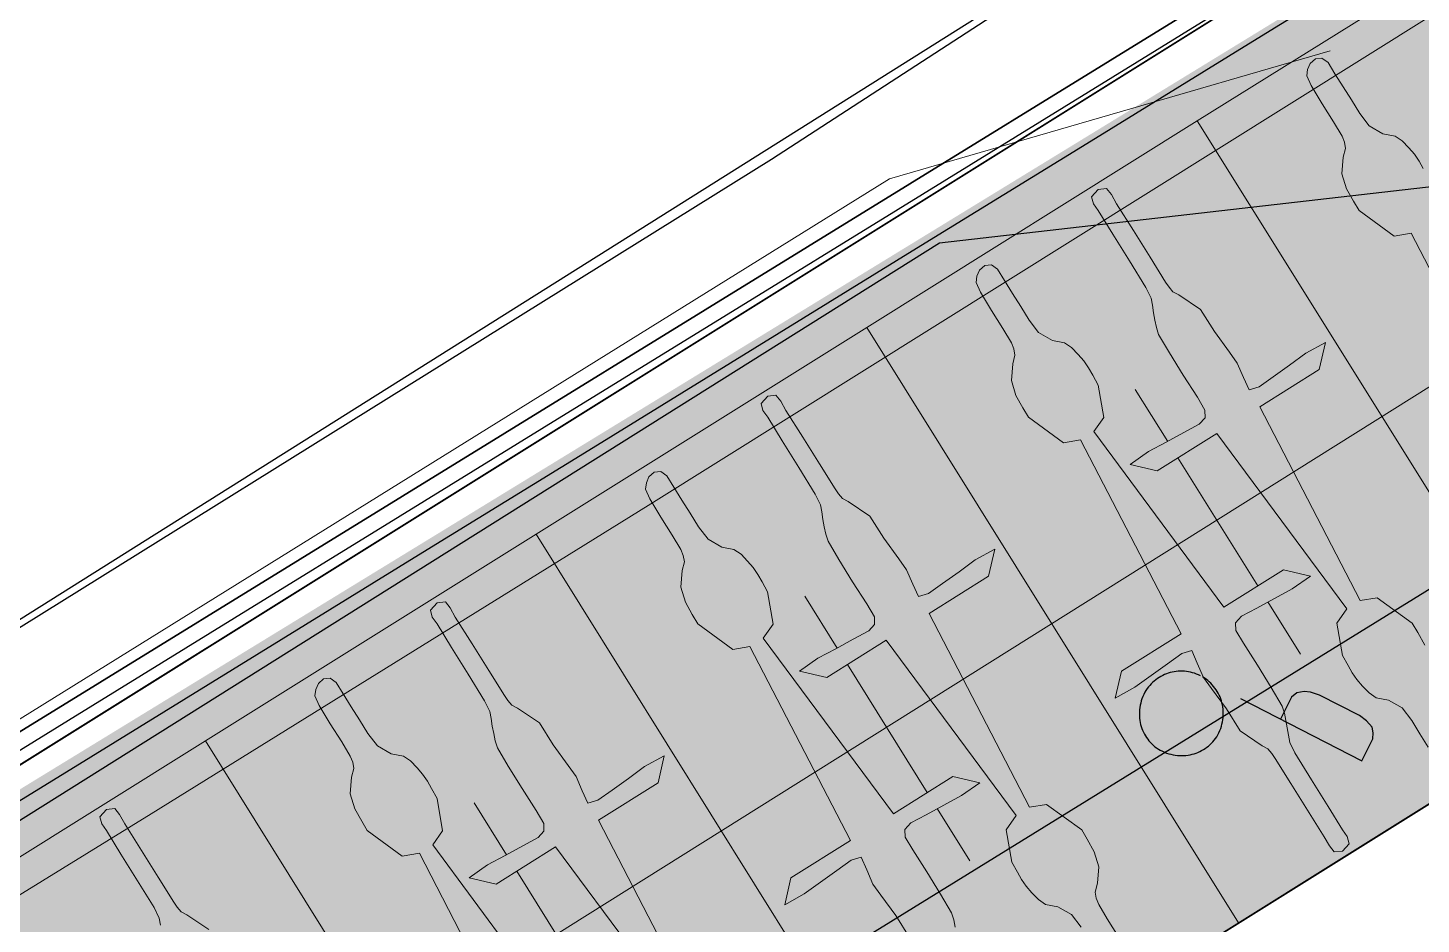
# Model space of a CAD drawing. Header units: metres. Extents: x 507649 to 508899, y 6966965 to 6967377.
# Drawn here: x 507755.558 to 507759.132, y 6967252.606 to 6967254.904 of the extents above; entities that cross this region are included whole.
import ezdxf

# ---------------------------------------------------------------- set-up
doc = ezdxf.new("R2010")
doc.units = ezdxf.units.M
doc.header["$PDMODE"] = 1
doc.layers.add('_PROP-BDY', color=6, linetype='Continuous', plot=False)
doc.layers.add('defpoints_hatch_bdy', color=47, linetype='Continuous', plot=False)
for name, color, linetype, lineweight in [('A-DETL-GENF', 252, 'Continuous', 5), ('A-FLOR', 252, 'Continuous', 5), ('D_UG_PIPES', 252, 'EXIST_SWD', 0), ('S_RM_UG_PIPES', 252, 'EXIST_RISINGMAIN', 0)]:
    doc.layers.add(name, color=color, linetype=linetype, lineweight=lineweight)
for name, color, linetype in [('C_TEXT_2.5', 7, 'Continuous'), ('HATCH_LANDSCAPE', 1, 'Continuous'), ('KRB_LIP', 6, 'Continuous'), ('mga2020bdy', 252, 'Continuous'), ('mga2020ROAD_FURNITURE', 252, 'Continuous'), ('mga2020ROAD_KERB_BACK', 252, 'Continuous'), ('mga2020ROAD_KERB_LIP', 252, 'Continuous'), ('mga2020TOPO_GEN', 252, 'Continuous'), ('PAV_CREST SAG', 2, 'Continuous'), ('ROAD_FURNITURE', 252, 'Continuous'), ('TIN BORDER', 5, 'Continuous')]:
    doc.layers.add(name, color=color, linetype=linetype)
doc.layers.add('HATCH_PAVEMENT_FOOTPATH', color=7, linetype='Continuous', true_color=0xffe8a3)
doc.styles.get("Standard").update_dxf_attribs({"font": 'ARIALN.TTF'})
doc.linetypes.add('EXIST_RISINGMAIN', pattern='A,5,-2.5,5,-2,["RM",Standard,S=2.5,R=0,X=0,Y=-1.25],-5,5,-2.5,5,-2.5', length=34.5)
doc.linetypes.add('EXIST_SWD', pattern='A,5,-2.5,5,-2,["SWD",Standard,S=2.5,R=0,X=0,Y=-1.25],-8,5,-2.5,5,-2.5', length=37.5)

# ---------------------------------------------------------------- blocks, each defined once
blk = doc.blocks.new('XD_HATCH')
at = {"layer": 'HATCH_LANDSCAPE', "ltscale": 0.5}
h = blk.add_hatch(dxfattribs=at)
h.set_pattern_fill('GRASS', color=256, scale=0.05)
h.paths.add_polyline_path([(507765.6876, 6967256.9979), (507766.7115, 6967255.4419), (507751.6164, 6967242.3217), (507748.7956, 6967245.5671), (507737.8253, 6967236.032), (507740.6461, 6967232.7866), (507736.5214, 6967229.2015), (507736.2584, 6967228.8951), (507736.0784, 6967229.1466), (507735.8162, 6967229.5596), (507735.5842, 6967229.9902), (507735.3834, 6967230.4363), (507735.2151, 6967230.8956), (507735.1947, 6967230.9601), (507735.1169, 6967231.2239), (507735.0799, 6967231.3658), (507734.9786, 6967231.8443), (507734.9118, 6967232.3289), (507734.8797, 6967232.8171), (507734.8803, 6967233.246), (507734.8828, 6967233.3062), (507734.9203, 6967233.7944), (507734.9896, 6967234.2792), (507735.0933, 6967234.7572), (507735.1745, 6967235.0486), (507735.231, 6967235.2266), (507735.4019, 6967235.6849), (507735.5476, 6967236.0122), (507735.6051, 6967236.1298), (507735.6577, 6967236.2326), (507735.8387, 6967236.5602), (507736.1023, 6967236.972), (507736.3513, 6967237.3085), (507736.3954, 6967237.3633), (507736.7158, 6967237.7327), (507737.0357, 6967238.0527), (507737.0624, 6967238.0775), (507737.2362, 6967238.2327), (507737.8116, 6967238.7328), (507738.189, 6967239.0609), (507738.5664, 6967239.3889), (507738.9437, 6967239.7169), (507739.3211, 6967240.0449), (507739.6985, 6967240.3729), (507739.8922, 6967240.5412), (507740.4538, 6967241.028), (507740.8316, 6967241.3555), (507741.2094, 6967241.683), (507741.5872, 6967242.0104), (507741.9651, 6967242.3379), (507742.3429, 6967242.6654), (507742.7207, 6967242.9929), (507743.0985, 6967243.3204), (507743.4764, 6967243.6479), (507743.8542, 6967243.9754), (507744.232, 6967244.3028), (507744.6098, 6967244.6303), (507744.9877, 6967244.9578), (507745.3655, 6967245.2853), (507745.7433, 6967245.6128), (507746.1211, 6967245.9403), (507746.499, 6967246.2678), (507746.8768, 6967246.5953), (507747.2546, 6967246.9227), (507747.6324, 6967247.2502), (507748.0103, 6967247.5777), (507748.3881, 6967247.9052), (507748.7659, 6967248.2327), (507749.1437, 6967248.5602), (507749.5216, 6967248.8877), (507749.8994, 6967249.2152), (507750.2772, 6967249.5426), (507750.655, 6967249.8701), (507750.8401, 6967250.0329), (507750.9252, 6967249.8972), (507751.8789, 6967248.3707), (507765.4483, 6967256.8484)])
at = {"layer": 'HATCH_PAVEMENT_FOOTPATH'}
h = blk.add_hatch(color=256, dxfattribs=at)
h.dxf.hatch_style = 1
h.paths.add_polyline_path([(507751.8789, 6967248.3707), (507750.8192, 6967250.0668), (507764.199, 6967258.2482), (507768.6503, 6967260.7366), (507768.8747, 6967259.5551), (507765.4333, 6967257.405), (507765.6876, 6967256.9979)])
at = {"elevation": 4.784}
blk.add_lwpolyline([(507748.3881, 6967247.9052), (507748.7659, 6967248.2327), (507749.1437, 6967248.5602), (507749.5216, 6967248.8877), (507749.8994, 6967249.2152), (507750.2772, 6967249.5426), (507750.655, 6967249.8701), (507750.8401, 6967250.0329), (507750.9252, 6967249.8972), (507751.8789, 6967248.3707), (507765.4483, 6967256.8484), (507765.4746, 6967256.8649), (507766.7115, 6967255.4419), (507751.6164, 6967242.3217)], dxfattribs=at)
at = {"layer": 'defpoints_hatch_bdy', "color": 4}
blk.add_lwpolyline([(507751.8789, 6967248.3707), (507750.8192, 6967250.0668), (507764.6279, 6967258.6941), (507765.6876, 6967256.9979)], close=True, dxfattribs=at)
blk = doc.blocks.new('BAC R BOL SMALL')
for p, q in [((-0.5458, 4.3611), (-0.7544, 4.3306)), ((-0.3356, 4.3816), (-0.5458, 4.3611)), ((-0.1241, 4.392), (-0.3356, 4.3816)), ((0.0882, 4.3922), (-0.1241, 4.392)), ((0.301, 4.3821), (0.0882, 4.3922)), ((0.5139, 4.3616), (0.301, 4.3821)), ((0.7265, 4.3305), (0.5139, 4.3616)), ((-3.2973, 2.9215), (-3.4369, 2.7554)), ((-3.1504, 3.0794), (-3.2973, 2.9215)), ((-2.9967, 3.229), (-3.1504, 3.0794)), ((-2.8365, 3.3701), (-2.9967, 3.229)), ((-2.6702, 3.5026), (-2.8365, 3.3701)), ((-2.4982, 3.6265), (-2.6702, 3.5026)), ((-2.3209, 3.7415), (-2.4982, 3.6265)), ((-2.1385, 3.8476), (-2.3209, 3.7415)), ((-1.9516, 3.9447), (-2.1385, 3.8476)), ((-1.7605, 4.0325), (-1.9516, 3.9447)), ((-1.5655, 4.1112), (-1.7605, 4.0325)), ((-1.367, 4.1804), (-1.5655, 4.1112)), ((-1.1654, 4.2401), (-1.367, 4.1804)), ((-0.9611, 4.2902), (-1.1654, 4.2401)), ((-0.7544, 4.3306), (-0.9611, 4.2902)), ((0.9385, 4.2888), (0.7265, 4.3305)), ((1.1495, 4.2362), (0.9385, 4.2888)), ((1.359, 4.1728), (1.1495, 4.2362)), ((1.5668, 4.0983), (1.359, 4.1728)), ((1.7725, 4.0127), (1.5668, 4.0983)), ((1.9756, 3.9158), (1.7725, 4.0127)), ((2.364, 3.6868), (2.1736, 3.8056)), ((2.5466, 3.5598), (2.364, 3.6868)), ((2.7214, 3.4249), (2.5466, 3.5598)), ((2.8881, 3.2825), (2.7214, 3.4249)), ((3.0465, 3.1328), (2.8881, 3.2825)), ((3.1966, 2.9762), (3.0465, 3.1328)), ((3.3382, 2.813), (3.1966, 2.9762)), ((-4.1012, 1.5325), (-4.1746, 1.3056)), ((-4.0159, 1.7589), (-4.1012, 1.5325)), ((-3.9185, 1.9844), (-4.0159, 1.7589)), ((-3.8088, 2.2087), (-3.9185, 1.9844)), ((-3.6931, 2.3988), (-3.8088, 2.2087)), ((-3.569, 2.5811), (-3.6931, 2.3988)), ((-3.4369, 2.7554), (-3.569, 2.5811)), ((3.4711, 2.6437), (3.3382, 2.813)), ((3.5951, 2.4684), (3.4711, 2.6437)), ((3.7101, 2.2875), (3.5951, 2.4684)), ((3.816, 2.1015), (3.7101, 2.2875)), ((3.9126, 1.9105), (3.816, 2.1015)), ((3.9998, 1.7149), (3.9126, 1.9105)), ((4.0773, 1.5151), (3.9998, 1.7149)), ((4.145, 1.3114), (4.0773, 1.5151)), ((6.1384, 1.5522), (18.6973, -4.9036)), ((11.43, 1.6933), (10.2659, -0.5997)), ((11.9592, 2.1519), (11.43, 1.6933)), ((12.7353, 2.293), (11.9592, 2.1519)), ((13.3703, 2.2225), (12.7353, 2.293)), ((14.3228, 1.905), (13.3703, 2.2225)), ((18.4856, -0.2117), (14.3228, 1.905)), ((-4.3679, 0.1747), (-4.3729, -0.0484)), ((-4.3519, 0.3993), (-4.3679, 0.1747)), ((-4.3247, 0.625), (-4.3519, 0.3993)), ((-4.2862, 0.8515), (-4.3247, 0.625)), ((-4.2362, 1.0785), (-4.2862, 0.8515)), ((-4.1746, 1.3056), (-4.2362, 1.0785)), ((4.2028, 1.1041), (4.145, 1.3114)), ((4.2506, 0.8936), (4.2028, 1.1041)), ((4.2881, 0.6801), (4.2506, 0.8936)), ((4.3152, 0.4641), (4.2881, 0.6801)), ((4.3318, 0.2458), (4.3152, 0.4641)), ((4.3376, 0.0256), (4.3318, 0.2458)), ((4.3327, -0.1962), (4.3376, 0.0256)), ((-4.3729, -0.0484), (-4.367, -0.2697)), ((-4.367, -0.2697), (-4.3504, -0.4889)), ((-4.3504, -0.4889), (-4.3233, -0.7057)), ((-4.3233, -0.7057), (-4.2858, -0.9197)), ((-4.2858, -0.9197), (-4.2381, -1.1305)), ((-4.2381, -1.1305), (-4.1802, -1.3379)), ((-4.1802, -1.3379), (-4.1125, -1.5415)), ((4.066, -1.5415), (4.1394, -1.3172)), ((4.1394, -1.3172), (4.201, -1.0925)), ((4.201, -1.0925), (4.251, -0.8677)), ((4.251, -0.8677), (4.2895, -0.6432)), ((4.2895, -0.6432), (4.3167, -0.4192)), ((4.3167, -0.4192), (4.3327, -0.1962)), ((19.1911, -0.7409), (18.4856, -0.2117)), ((19.7909, -1.4111), (19.1911, -0.7409)), ((19.8967, -2.0109), (19.7909, -1.4111)), ((-4.1125, -1.5415), (-4.035, -1.741)), ((-4.035, -1.741), (-3.9478, -1.936)), ((-3.9478, -1.936), (-3.8512, -2.1263)), ((-3.8512, -2.1263), (-3.7453, -2.3115)), ((-3.7453, -2.3115), (-3.6303, -2.4912)), ((-3.6303, -2.4912), (-3.5063, -2.6651)), ((-3.5063, -2.6651), (-3.3734, -2.8329)), ((-3.3734, -2.8329), (-3.2318, -2.9943)), ((3.2613, -2.9211), (3.4013, -2.7552)), ((3.4013, -2.7552), (3.5336, -2.5811)), ((3.5336, -2.5811), (3.6578, -2.3989)), ((3.6578, -2.3989), (3.7736, -2.2088)), ((3.7736, -2.2088), (3.8833, -1.9876)), ((3.8833, -1.9876), (3.9807, -1.7651)), ((3.9807, -1.7651), (4.066, -1.5415)), ((18.6973, -4.9036), (19.8614, -2.6106)), ((19.8614, -2.6106), (19.8967, -2.0109)), ((-3.2318, -2.9943), (-3.0817, -3.1489)), ((-3.0817, -3.1489), (-2.9233, -3.2965)), ((-2.9233, -3.2965), (-2.7566, -3.4365)), ((-2.7566, -3.4365), (-2.5818, -3.5688)), ((-2.5818, -3.5688), (-2.3992, -3.6931)), ((-2.3992, -3.6931), (-2.2088, -3.8088)), ((-2.2088, -3.8088), (-1.9877, -3.9154)), ((-1.9877, -3.9154), (-1.7652, -4.0101)), ((-1.7652, -4.0101), (-1.5416, -4.0931)), ((-1.5416, -4.0931), (-1.3173, -4.1646)), ((-1.3173, -4.1646), (-1.0926, -4.2245)), ((-1.0926, -4.2245), (-0.8679, -4.2732)), ((-0.8679, -4.2732), (-0.6435, -4.3106)), ((-0.6435, -4.3106), (-0.4197, -4.337)), ((-0.4197, -4.337), (-0.1969, -4.3525)), ((0.2444, -4.3514), (0.4623, -4.335)), ((0.4623, -4.335), (0.6778, -4.3082)), ((0.6778, -4.3082), (0.8906, -4.2712)), ((0.8906, -4.2712), (1.1005, -4.2241)), ((1.1005, -4.2241), (1.307, -4.1671)), ((1.307, -4.1671), (1.5099, -4.1002)), ((1.5099, -4.1002), (1.7087, -4.0236)), ((1.7087, -4.0236), (1.9031, -3.9375)), ((1.9031, -3.9375), (2.0929, -3.842)), ((2.0929, -3.842), (2.2776, -3.7372)), ((2.2776, -3.7372), (2.457, -3.6233)), ((2.457, -3.6233), (2.6306, -3.5003)), ((2.6306, -3.5003), (2.7982, -3.3685)), ((2.7982, -3.3685), (2.9594, -3.2279)), ((2.9594, -3.2279), (3.1139, -3.0788)), ((3.1139, -3.0788), (3.2613, -2.9211)), ((-0.1969, -4.3525), (0.0246, -4.3573)), ((0.0246, -4.3573), (0.2444, -4.3514))]:
    blk.add_line(p, q)
blk = doc.blocks.new('XE_SURVEY')
at = {"layer": 'D_UG_PIPES', "flags": 128}
blk.add_lwpolyline([(507716.9447, 6967228.7162), (507720.9949, 6967231.9946), (507721.8177, 6967232.6612), (507728.3424, 6967236.3598), (507737.4607, 6967241.5661), (507738.8597, 6967242.3772), (507740.1304, 6967243.1743), (507740.9775, 6967243.7057), (507743.9514, 6967245.5512), (507752.0419, 6967250.5306), (507755.8742, 6967252.8893), (507757.1491, 6967253.6795), (507759.1677, 6967254.9422), (507759.6377, 6967255.6032), (507762.3373, 6967262.6002), (507763.9398, 6967266.8052), (507765.5351, 6967271.013), (507768.1357, 6967277.8982)], dxfattribs=at)
at = {"layer": 'mga2020bdy'}
blk.add_polyline3d([(507733.0248, 6967239.0482, 4.469), (507736.0993, 6967240.9477, 4.4527), (507736.6834, 6967241.3067, 4.4393), (507736.9844, 6967241.4339, 4.4329), (507737.975, 6967242.3757, 4.4239), (507738.0041, 6967242.4202, 4.4222), (507740.823, 6967244.1743, 4.4566), (507752.055, 6967251.1994, 4.5262), (507759.1248, 6967255.6432, 4.4809), (507762.5143, 6967257.7594, 4.509), (507764.0703, 6967258.6973, 4.5203), (507768.0649, 6967260.9222, 4.5487), (507768.4417, 6967261.119, 4.552), (507772.9333, 6967263.3018, 4.591), (507777.8674, 6967265.5383, 4.6363), (507783.8819, 6967268.22, 4.6925)], dxfattribs=at)
at = {"layer": 'mga2020ROAD_FURNITURE'}
blk.add_point((507758.5543, 6967253.1438, 4.5897), dxfattribs=at)
blk.add_point((507758.5543, 6967253.1438, 4.5897), dxfattribs=at)
at = {"layer": 'mga2020ROAD_KERB_BACK'}
blk.add_polyline3d([(507738.2228, 6967241.4591, 4.5329), (507740.5152, 6967242.8258, 4.5216), (507741.08, 6967243.8212, 4.5636), (507746.5121, 6967247.2219, 4.6144), (507752.2955, 6967250.8388, 4.6445), (507757.8965, 6967254.3534, 4.6285), (507759.1736, 6967254.499, 4.5861), (507761.3848, 6967256.0005, 4.6263), (507762.5074, 6967257.2531, 4.6308), (507763.0964, 6967257.6156, 4.6351), (507767.4311, 6967260.1022, 4.6661), (507768.2485, 6967260.5368, 4.6718), (507771.8944, 6967262.3499, 4.7037), (507773.1568, 6967262.9317, 4.7146), (507778.0594, 6967265.1621, 4.7595), (507784.0446, 6967267.8262, 4.8092)], dxfattribs=at)
at = {"layer": 'mga2020ROAD_KERB_LIP'}
blk.add_polyline3d([(507783.8819, 6967268.22, 4.6925), (507777.8674, 6967265.5383, 4.6363), (507772.9333, 6967263.3018, 4.591), (507768.4417, 6967261.119, 4.552), (507768.0649, 6967260.9222, 4.5487), (507764.0703, 6967258.6973, 4.5203), (507762.5143, 6967257.7594, 4.509), (507759.1248, 6967255.6432, 4.4809), (507757.4654, 6967254.5665, 4.4958), (507752.055, 6967251.1994, 4.5262), (507746.2396, 6967247.5524, 4.5016), (507740.823, 6967244.1743, 4.4566), (507737.975, 6967242.3757, 4.4239)], dxfattribs=at)
at = {"layer": 'mga2020TOPO_GEN'}
blk.add_polyline3d([(507721.4061, 6967230.9471, 4.3849), (507722.8503, 6967231.8206, 4.4603), (507725.9428, 6967226.5822, 4.5347), (507728.7643, 6967229.3076, 4.3792), (507732.4014, 6967233.8998, 4.4481), (507736.333, 6967237.9283, 4.5187), (507738.4795, 6967240.1832, 4.5227), (507742.8798, 6967243.4148, 4.5515), (507748.1545, 6967246.6967, 4.5782), (507754.6316, 6967250.6759, 4.5949), (507759.7921, 6967253.8601, 4.5724), (507763.226, 6967256.0566, 4.6167), (507767.2843, 6967258.544, 4.6833), (507767.3115, 6967260.0389, 4.6591)], dxfattribs=at)
at = {"layer": 'S_RM_UG_PIPES'}
blk.add_lwpolyline([(507782.1336, 6967282.6972), (507782.6195, 6967280.7571), (507784.2107, 6967274.4042), (507783.0387, 6967266.9042), (507782.2027, 6967265.9602), (507774.9124, 6967262.4329), (507770.4424, 6967260.194), (507766.0161, 6967257.8685), (507761.8947, 6967255.7032), (507756.9433, 6967252.5983), (507752.2532, 6967249.6573), (507747.9878, 6967247.1179), (507745.4098, 6967245.5836), (507743.6911, 6967244.5608), (507741.1352, 6967242.9905), (507734.7873, 6967238.9962), (507730.5554, 6967236.3333), (507726.0446, 6967234.1852), (507725.0957, 6967233.7482), (507720.8087, 6967233.4102), (507720.2157, 6967230.8222)], dxfattribs=at)
at = {"layer": 'ROAD_FURNITURE', "xscale": 0.0247222863170386, "yscale": 0.0247222863170386, "zscale": 0.0247222863170386}
blk.add_blockref('BAC R BOL SMALL', (507758.5173, 6967253.1463, 4.5897), dxfattribs=at)
blk = doc.blocks.new('25027_BNP_Skygate Play-Sheet - 000101 - SITE PLAN')
at = {"layer": '_PROP-BDY'}
blk.add_line((-2226983.37, 4009381.75), (-2226983.37, 4059443.92), dxfattribs=at)
at = {"layer": 'A-DETL-GENF'}
for p, q in [((-2227506.02, 4023767.57), (-2227523.57, 4023774.48)), ((-2227476.11, 4023764.74), (-2227506.02, 4023767.57)), ((-2227395.39, 4023763.92), (-2227476.11, 4023764.74)), ((-2227314.66, 4023763.92), (-2227395.39, 4023763.92)), ((-2227244.15, 4023763.51), (-2227314.66, 4023763.92)), ((-2227223.02, 4023764.84), (-2227244.15, 4023763.51)), ((-2227204.89, 4023759.2), (-2227223.02, 4023764.84)), ((-2227197.96, 4023734.72), (-2227204.89, 4023759.2)), ((-2227207.52, 4023715.65), (-2227197.96, 4023734.72)), ((-2227598.32, 4023675.5), (-2227536.27, 4023702.74)), ((-2227536.27, 4023702.74), (-2227522.01, 4023711.4)), ((-2227522.01, 4023711.4), (-2227506.69, 4023713.66)), ((-2227506.69, 4023713.66), (-2227490.94, 4023714.03)), ((-2227490.94, 4023714.03), (-2227415.71, 4023714.32)), ((-2227415.71, 4023714.32), (-2227334.97, 4023714.32)), ((-2227334.97, 4023714.32), (-2227254.25, 4023714.72)), ((-2227254.25, 4023714.72), (-2227227.05, 4023713.4)), ((-2227227.05, 4023713.4), (-2227207.52, 4023715.65)), ((-2227598.56, 4023196.25), (-2227701.48, 4023154.49)), ((-2227570.72, 4023195.75), (-2227598.56, 4023196.25)), ((-2227534.36, 4023193.87), (-2227570.72, 4023195.75)), ((-2227495, 4023183.17), (-2227534.36, 4023193.87)), ((-2227461.03, 4023158.07), (-2227495, 4023183.17)), ((-2227718.64, 4023113.74), (-2228276.86, 4023158.42)), ((-2227701.48, 4023154.49), (-2227718.64, 4023113.74)), ((-2227445.24, 4023141.2), (-2227461.03, 4023158.07)), ((-2227430.2, 4023135.1), (-2227445.24, 4023141.2)), ((-2227413.57, 4023132.22), (-2227430.2, 4023135.1)), ((-2227370.74, 4023131.29), (-2227413.57, 4023132.22)), ((-2227315.89, 4023131.39), (-2227370.74, 4023131.29)), ((-2227261.11, 4023130.54), (-2227315.89, 4023131.39)), ((-2227234.37, 4023126.85), (-2227261.11, 4023130.54)), ((-2227221.36, 4023116.36), (-2227234.37, 4023126.85)), ((-2227211.88, 4023102.59), (-2227221.36, 4023116.36)), ((-2227216.48, 4023069.73), (-2227209.03, 4023084.73)), ((-2227209.03, 4023084.73), (-2227211.88, 4023102.59)), ((-2228276.86, 4023028.61), (-2227718.64, 4023073.3)), ((-2227718.64, 4023073.3), (-2227701.48, 4023032.55)), ((-2227485.58, 4023016.38), (-2227464.07, 4023039.97)), ((-2227464.07, 4023039.97), (-2227428.32, 4023059.18)), ((-2227428.32, 4023059.18), (-2227388.37, 4023063.07)), ((-2227388.37, 4023063.07), (-2227347.44, 4023062.61)), ((-2227347.44, 4023062.61), (-2227307.83, 4023062.83)), ((-2227307.83, 4023062.83), (-2227268.23, 4023062.83)), ((-2227268.23, 4023062.83), (-2227234.42, 4023062.58)), ((-2227234.42, 4023062.58), (-2227216.48, 4023069.73)), ((-2227839.59, 4023038.9), (-2227889.89, 4022988.61)), ((-2227836.37, 4022981.6), (-2227839.59, 4023038.9)), ((-2227701.48, 4023032.55), (-2227623.67, 4023000.97)), ((-2227529.59, 4023002.62), (-2227505.82, 4023007.73)), ((-2227505.82, 4023007.73), (-2227485.58, 4023016.38)), ((-2227889.89, 4022988.61), (-2227889.89, 4022808.61)), ((-2227840.14, 4022930.3), (-2227836.37, 4022981.6)), ((-2227623.67, 4023000.97), (-2227594.1, 4022999.21)), ((-2227594.1, 4022999.21), (-2227572.67, 4022998.2)), ((-2227572.67, 4022998.2), (-2227551.35, 4022999.19)), ((-2227551.35, 4022999.19), (-2227529.59, 4023002.62)), ((-2227843, 4022878.87), (-2227840.14, 4022930.3)), ((-2227845.96, 4022834), (-2227843, 4022878.87)), ((-2227840.12, 4022812.56), (-2227845.96, 4022834)), ((-2227889.89, 4022808.61), (-2228448.1, 4022763.92)), ((-2227823.03, 4022802.59), (-2227840.12, 4022812.56)), ((-2227784.75, 4022801.6), (-2227823.03, 4022802.59)), ((-2227717.59, 4022802.45), (-2227784.75, 4022801.6)), ((-2227650.43, 4022802.03), (-2227717.59, 4022802.45)), ((-2227595.5, 4022800.53), (-2227650.43, 4022802.03)), ((-2227577.27, 4022796.13), (-2227595.5, 4022800.53)), ((-2227559.14, 4022789.06), (-2227577.27, 4022796.13)), ((-2227541.16, 4022782.18), (-2227559.14, 4022789.06)), ((-2227523.57, 4022774.48), (-2227541.16, 4022782.18)), ((-2227506.02, 4022767.57), (-2227523.57, 4022774.48)), ((-2227476.11, 4022764.74), (-2227506.02, 4022767.57)), ((-2227395.39, 4022763.92), (-2227476.11, 4022764.74)), ((-2227314.66, 4022763.92), (-2227395.39, 4022763.92)), ((-2227244.15, 4022763.51), (-2227314.66, 4022763.92)), ((-2227223.02, 4022764.84), (-2227244.15, 4022763.51)), ((-2227204.89, 4022759.2), (-2227223.02, 4022764.84)), ((-2227197.96, 4022734.72), (-2227204.89, 4022759.2)), ((-2228448.1, 4022723.49), (-2227889.89, 4022678.8)), ((-2227207.52, 4022715.65), (-2227197.96, 4022734.72)), ((-2227598.32, 4022675.5), (-2227536.27, 4022702.74)), ((-2227536.27, 4022702.74), (-2227522.01, 4022711.4)), ((-2227522.01, 4022711.4), (-2227506.69, 4022713.66)), ((-2227506.69, 4022713.66), (-2227490.94, 4022714.03)), ((-2227490.94, 4022714.03), (-2227415.71, 4022714.32)), ((-2227415.71, 4022714.32), (-2227334.97, 4022714.32)), ((-2227334.97, 4022714.32), (-2227254.25, 4022714.72)), ((-2227254.25, 4022714.72), (-2227227.05, 4022713.4)), ((-2227227.05, 4022713.4), (-2227207.52, 4022715.65)), ((-2227889.89, 4022678.8), (-2227889.89, 4022498.8)), ((-2227845.96, 4022653.4), (-2227838.91, 4022679.27)), ((-2227843, 4022608.53), (-2227845.96, 4022653.4)), ((-2227838.91, 4022679.27), (-2227803.92, 4022674.17)), ((-2227803.92, 4022674.17), (-2227764.75, 4022668.6)), ((-2227764.75, 4022668.6), (-2227730.11, 4022670.69)), ((-2227730.11, 4022670.69), (-2227665.02, 4022675.35)), ((-2227665.02, 4022675.35), (-2227598.32, 4022675.5)), ((-2227840.14, 4022557.11), (-2227843, 4022608.53)), ((-2227836.37, 4022505.81), (-2227840.14, 4022557.11)), ((-2227839.59, 4022448.5), (-2227836.37, 4022505.81)), ((-2227889.89, 4022498.8), (-2227839.59, 4022448.5)), ((-2228327.15, 4022388.72), (-2228330.38, 4022331.42)), ((-2228276.86, 4022338.42), (-2228327.15, 4022388.72)), ((-2228330.38, 4022331.42), (-2228326.61, 4022280.11)), ((-2228276.86, 4022158.42), (-2228276.86, 4022338.42)), ((-2228326.61, 4022280.11), (-2228323.75, 4022228.69)), ((-2228323.75, 4022228.69), (-2228320.78, 4022183.82)), ((-2228320.78, 4022183.82), (-2228327.84, 4022157.95)), ((-2227598.56, 4022196.25), (-2227701.48, 4022154.49)), ((-2227570.72, 4022195.75), (-2227598.56, 4022196.25)), ((-2227534.36, 4022193.87), (-2227570.72, 4022195.75)), ((-2227495, 4022183.17), (-2227534.36, 4022193.87)), ((-2227461.03, 4022158.07), (-2227495, 4022183.17)), ((-2228501.73, 4022161.87), (-2228568.42, 4022161.72)), ((-2228436.63, 4022166.53), (-2228501.73, 4022161.87)), ((-2228401.99, 4022168.63), (-2228436.63, 4022166.53)), ((-2228362.82, 4022163.06), (-2228401.99, 4022168.63)), ((-2228327.84, 4022157.95), (-2228362.82, 4022163.06)), ((-2227718.64, 4022113.74), (-2228276.86, 4022158.42)), ((-2227701.48, 4022154.49), (-2227718.64, 4022113.74)), ((-2227445.24, 4022141.2), (-2227461.03, 4022158.07)), ((-2227430.2, 4022135.1), (-2227445.24, 4022141.2)), ((-2227413.57, 4022132.22), (-2227430.2, 4022135.1)), ((-2227370.74, 4022131.29), (-2227413.57, 4022132.22)), ((-2227315.89, 4022131.39), (-2227370.74, 4022131.29)), ((-2227261.11, 4022130.54), (-2227315.89, 4022131.39)), ((-2227234.37, 4022126.85), (-2227261.11, 4022130.54)), ((-2227221.36, 4022116.36), (-2227234.37, 4022126.85)), ((-2227211.88, 4022102.59), (-2227221.36, 4022116.36)), ((-2227216.48, 4022069.73), (-2227209.03, 4022084.73)), ((-2227209.03, 4022084.73), (-2227211.88, 4022102.59)), ((-2228607.6, 4022048.17), (-2228589.47, 4022041.1)), ((-2228589.47, 4022041.1), (-2228571.24, 4022036.69)), ((-2228276.86, 4022028.61), (-2227718.64, 4022073.3)), ((-2227718.64, 4022073.3), (-2227701.48, 4022032.55)), ((-2227485.58, 4022016.38), (-2227464.07, 4022039.97)), ((-2227464.07, 4022039.97), (-2227428.32, 4022059.18)), ((-2227428.32, 4022059.18), (-2227388.37, 4022063.07)), ((-2227388.37, 4022063.07), (-2227347.44, 4022062.61)), ((-2227347.44, 4022062.61), (-2227307.83, 4022062.83)), ((-2227307.83, 4022062.83), (-2227268.23, 4022062.83)), ((-2227268.23, 4022062.83), (-2227234.42, 4022062.58)), ((-2227234.42, 4022062.58), (-2227216.48, 4022069.73)), ((-2228571.24, 4022036.69), (-2228516.32, 4022035.19)), ((-2228516.32, 4022035.19), (-2228449.15, 4022034.78)), ((-2228449.15, 4022034.78), (-2228381.99, 4022035.63)), ((-2228381.99, 4022035.63), (-2228343.72, 4022034.64)), ((-2228343.72, 4022034.64), (-2228326.63, 4022024.66)), ((-2228326.63, 4022024.66), (-2228320.78, 4022003.22)), ((-2228276.86, 4021848.61), (-2228276.86, 4022028.61)), ((-2227839.59, 4022038.9), (-2227889.89, 4021988.61)), ((-2227836.37, 4021981.6), (-2227839.59, 4022038.9)), ((-2227701.48, 4022032.55), (-2227623.67, 4022000.97)), ((-2227529.59, 4022002.62), (-2227505.82, 4022007.73)), ((-2227505.82, 4022007.73), (-2227485.58, 4022016.38)), ((-2228320.78, 4022003.22), (-2228323.75, 4021958.35)), ((-2227889.89, 4021988.61), (-2227889.89, 4021808.61)), ((-2227840.14, 4021930.3), (-2227836.37, 4021981.6)), ((-2227623.67, 4022000.97), (-2227594.1, 4021999.21)), ((-2227594.1, 4021999.21), (-2227572.67, 4021998.2)), ((-2227572.67, 4021998.2), (-2227551.35, 4021999.19)), ((-2227551.35, 4021999.19), (-2227529.59, 4022002.62)), ((-2228323.75, 4021958.35), (-2228326.61, 4021906.93)), ((-2228326.61, 4021906.93), (-2228330.38, 4021855.62)), ((-2227843, 4021878.87), (-2227840.14, 4021930.3)), ((-2227845.96, 4021834), (-2227843, 4021878.87)), ((-2228660.93, 4021829.49), (-2228681.16, 4021820.84)), ((-2228637.16, 4021834.61), (-2228660.93, 4021829.49)), ((-2228615.39, 4021838.04), (-2228637.16, 4021834.61)), ((-2228594.08, 4021839.02), (-2228615.39, 4021838.04)), ((-2228572.64, 4021838.02), (-2228594.08, 4021839.02)), ((-2228543.08, 4021836.25), (-2228572.64, 4021838.02)), ((-2228465.27, 4021804.68), (-2228543.08, 4021836.25)), ((-2228330.38, 4021855.62), (-2228327.15, 4021798.32)), ((-2228327.15, 4021798.32), (-2228276.86, 4021848.61)), ((-2227840.12, 4021812.56), (-2227845.96, 4021834)), ((-2228702.67, 4021797.25), (-2228738.42, 4021778.04)), ((-2228681.16, 4021820.84), (-2228702.67, 4021797.25)), ((-2228448.1, 4021763.92), (-2228465.27, 4021804.68)), ((-2227889.89, 4021808.61), (-2228448.1, 4021763.92)), ((-2227823.03, 4021802.59), (-2227840.12, 4021812.56)), ((-2227784.75, 4021801.6), (-2227823.03, 4021802.59)), ((-2227717.59, 4021802.45), (-2227784.75, 4021801.6)), ((-2227650.43, 4021802.03), (-2227717.59, 4021802.45)), ((-2227595.5, 4021800.53), (-2227650.43, 4021802.03)), ((-2227577.27, 4021796.13), (-2227595.5, 4021800.53)), ((-2227559.14, 4021789.06), (-2227577.27, 4021796.13)), ((-2227541.16, 4021782.18), (-2227559.14, 4021789.06)), ((-2228738.42, 4021778.04), (-2228778.38, 4021774.15)), ((-2227523.57, 4021774.48), (-2227541.16, 4021782.18)), ((-2227506.02, 4021767.57), (-2227523.57, 4021774.48)), ((-2227476.11, 4021764.74), (-2227506.02, 4021767.57)), ((-2227395.39, 4021763.92), (-2227476.11, 4021764.74)), ((-2227314.66, 4021763.92), (-2227395.39, 4021763.92)), ((-2227244.15, 4021763.51), (-2227314.66, 4021763.92)), ((-2227223.02, 4021764.84), (-2227244.15, 4021763.51)), ((-2227204.89, 4021759.2), (-2227223.02, 4021764.84)), ((-2227197.96, 4021734.72), (-2227204.89, 4021759.2)), ((-2228465.27, 4021682.73), (-2228448.1, 4021723.49)), ((-2228448.1, 4021723.49), (-2227889.89, 4021678.8)), ((-2227207.52, 4021715.65), (-2227197.96, 4021734.72)), ((-2228850.85, 4021705.83), (-2228796, 4021705.94)), ((-2228796, 4021705.94), (-2228753.18, 4021705)), ((-2228753.18, 4021705), (-2228736.55, 4021702.12)), ((-2228736.55, 4021702.12), (-2228721.5, 4021696.02)), ((-2228721.5, 4021696.02), (-2228705.71, 4021679.15)), ((-2228568.18, 4021640.97), (-2228465.27, 4021682.73)), ((-2227598.32, 4021675.5), (-2227536.27, 4021702.74)), ((-2227536.27, 4021702.74), (-2227522.01, 4021711.4)), ((-2227522.01, 4021711.4), (-2227506.69, 4021713.66)), ((-2227506.69, 4021713.66), (-2227490.94, 4021714.03)), ((-2227490.94, 4021714.03), (-2227415.71, 4021714.32)), ((-2227415.71, 4021714.32), (-2227334.97, 4021714.32)), ((-2227334.97, 4021714.32), (-2227254.25, 4021714.72)), ((-2227254.25, 4021714.72), (-2227227.05, 4021713.4)), ((-2227227.05, 4021713.4), (-2227207.52, 4021715.65)), ((-2228705.71, 4021679.15), (-2228671.74, 4021654.05)), ((-2228671.74, 4021654.05), (-2228632.38, 4021643.35)), ((-2227889.89, 4021678.8), (-2227889.89, 4021498.8)), ((-2227845.96, 4021653.4), (-2227838.91, 4021679.27)), ((-2227843, 4021608.53), (-2227845.96, 4021653.4)), ((-2227838.91, 4021679.27), (-2227803.92, 4021674.17)), ((-2227803.92, 4021674.17), (-2227764.75, 4021668.6)), ((-2227764.75, 4021668.6), (-2227730.11, 4021670.69)), ((-2227730.11, 4021670.69), (-2227665.02, 4021675.35)), ((-2227665.02, 4021675.35), (-2227598.32, 4021675.5)), ((-2228632.38, 4021643.35), (-2228596.02, 4021641.47)), ((-2228596.02, 4021641.47), (-2228568.18, 4021640.97)), ((-2227840.14, 4021557.11), (-2227843, 4021608.53)), ((-2227836.37, 4021505.81), (-2227840.14, 4021557.11)), ((-2227839.59, 4021448.5), (-2227836.37, 4021505.81)), ((-2227889.89, 4021498.8), (-2227839.59, 4021448.5)), ((-2228327.15, 4021388.72), (-2228330.38, 4021331.42)), ((-2228276.86, 4021338.42), (-2228327.15, 4021388.72)), ((-2228330.38, 4021331.42), (-2228326.61, 4021280.11)), ((-2228276.86, 4021158.42), (-2228276.86, 4021338.42)), ((-2228326.61, 4021280.11), (-2228323.75, 4021228.69)), ((-2228323.75, 4021228.69), (-2228320.78, 4021183.82)), ((-2228320.78, 4021183.82), (-2228327.84, 4021157.95)), ((-2227598.56, 4021196.25), (-2227701.48, 4021154.49)), ((-2227570.72, 4021195.75), (-2227598.56, 4021196.25)), ((-2227534.36, 4021193.87), (-2227570.72, 4021195.75)), ((-2227495, 4021183.17), (-2227534.36, 4021193.87)), ((-2227461.03, 4021158.07), (-2227495, 4021183.17)), ((-2228568.42, 4021161.72), (-2228630.47, 4021134.49)), ((-2228501.73, 4021161.87), (-2228568.42, 4021161.72)), ((-2228436.63, 4021166.53), (-2228501.73, 4021161.87)), ((-2228401.99, 4021168.63), (-2228436.63, 4021166.53)), ((-2228362.82, 4021163.06), (-2228401.99, 4021168.63)), ((-2228327.84, 4021157.95), (-2228362.82, 4021163.06)), ((-2227718.64, 4021113.74), (-2228276.86, 4021158.42)), ((-2227701.48, 4021154.49), (-2227718.64, 4021113.74)), ((-2227445.24, 4021141.2), (-2227461.03, 4021158.07)), ((-2228959.23, 4021121.57), (-2228968.79, 4021102.51)), ((-2228939.69, 4021123.82), (-2228959.23, 4021121.57)), ((-2228912.5, 4021122.5), (-2228939.69, 4021123.82)), ((-2228831.77, 4021122.9), (-2228912.5, 4021122.5)), ((-2228751.04, 4021122.9), (-2228831.77, 4021122.9)), ((-2228675.81, 4021123.2), (-2228751.04, 4021122.9)), ((-2228660.05, 4021123.57), (-2228675.81, 4021123.2)), ((-2228644.74, 4021125.82), (-2228660.05, 4021123.57)), ((-2228630.47, 4021134.49), (-2228644.74, 4021125.82)), ((-2227430.2, 4021135.1), (-2227445.24, 4021141.2)), ((-2227413.57, 4021132.22), (-2227430.2, 4021135.1)), ((-2227370.74, 4021131.29), (-2227413.57, 4021132.22)), ((-2227315.89, 4021131.39), (-2227370.74, 4021131.29)), ((-2227261.11, 4021130.54), (-2227315.89, 4021131.39)), ((-2227234.37, 4021126.85), (-2227261.11, 4021130.54)), ((-2227221.36, 4021116.36), (-2227234.37, 4021126.85)), ((-2227211.88, 4021102.59), (-2227221.36, 4021116.36)), ((-2228968.79, 4021102.51), (-2228961.85, 4021078.03)), ((-2228961.85, 4021078.03), (-2228943.72, 4021072.38)), ((-2227216.48, 4021069.73), (-2227209.03, 4021084.73)), ((-2227209.03, 4021084.73), (-2227211.88, 4021102.59)), ((-2228943.72, 4021072.38), (-2228922.59, 4021073.71)), ((-2228922.59, 4021073.71), (-2228852.08, 4021073.3)), ((-2228852.08, 4021073.3), (-2228771.35, 4021073.3)), ((-2228771.35, 4021073.3), (-2228690.64, 4021072.48)), ((-2228690.64, 4021072.48), (-2228660.72, 4021069.65)), ((-2228660.72, 4021069.65), (-2228643.17, 4021062.74)), ((-2228643.17, 4021062.74), (-2228625.59, 4021055.04)), ((-2228625.59, 4021055.04), (-2228607.6, 4021048.17)), ((-2228607.6, 4021048.17), (-2228589.47, 4021041.1)), ((-2228589.47, 4021041.1), (-2228571.24, 4021036.69)), ((-2228276.86, 4021028.61), (-2227718.64, 4021073.3)), ((-2227839.59, 4021038.9), (-2227889.89, 4020988.61)), ((-2227836.37, 4020981.6), (-2227839.59, 4021038.9)), ((-2227718.64, 4021073.3), (-2227701.48, 4021032.55)), ((-2227485.58, 4021016.38), (-2227464.07, 4021039.97)), ((-2227464.07, 4021039.97), (-2227428.32, 4021059.18)), ((-2227428.32, 4021059.18), (-2227388.37, 4021063.07)), ((-2227388.37, 4021063.07), (-2227347.44, 4021062.61)), ((-2227347.44, 4021062.61), (-2227307.83, 4021062.83)), ((-2227307.83, 4021062.83), (-2227268.23, 4021062.83)), ((-2227268.23, 4021062.83), (-2227234.42, 4021062.58)), ((-2227234.42, 4021062.58), (-2227216.48, 4021069.73)), ((-2228571.24, 4021036.69), (-2228516.32, 4021035.19)), ((-2228516.32, 4021035.19), (-2228449.15, 4021034.78)), ((-2228449.15, 4021034.78), (-2228381.99, 4021035.63)), ((-2228381.99, 4021035.63), (-2228343.72, 4021034.64)), ((-2228343.72, 4021034.64), (-2228326.63, 4021024.66)), ((-2228326.63, 4021024.66), (-2228320.78, 4021003.22)), ((-2228320.78, 4021003.22), (-2228323.75, 4020958.35)), ((-2228276.86, 4020848.61), (-2228276.86, 4021028.61)), ((-2227701.48, 4021032.55), (-2227623.67, 4021000.97)), ((-2227529.59, 4021002.62), (-2227505.82, 4021007.73)), ((-2227505.82, 4021007.73), (-2227485.58, 4021016.38)), ((-2227889.89, 4020988.61), (-2227889.89, 4020808.61)), ((-2227840.14, 4020930.3), (-2227836.37, 4020981.6)), ((-2227623.67, 4021000.97), (-2227594.1, 4020999.21)), ((-2227594.1, 4020999.21), (-2227572.67, 4020998.2)), ((-2227572.67, 4020998.2), (-2227551.35, 4020999.19)), ((-2227551.35, 4020999.19), (-2227529.59, 4021002.62)), ((-2228323.75, 4020958.35), (-2228326.61, 4020906.93)), ((-2228326.61, 4020906.93), (-2228330.38, 4020855.62)), ((-2227843, 4020878.87), (-2227840.14, 4020930.3)), ((-2227845.96, 4020834), (-2227843, 4020878.87)), ((-2228660.93, 4020829.49), (-2228681.16, 4020820.84)), ((-2228637.16, 4020834.61), (-2228660.93, 4020829.49)), ((-2228615.39, 4020838.04), (-2228637.16, 4020834.61)), ((-2228594.08, 4020839.02), (-2228615.39, 4020838.04)), ((-2228572.64, 4020838.02), (-2228594.08, 4020839.02)), ((-2228543.08, 4020836.25), (-2228572.64, 4020838.02)), ((-2228465.27, 4020804.68), (-2228543.08, 4020836.25)), ((-2228330.38, 4020855.62), (-2228327.15, 4020798.32)), ((-2228327.15, 4020798.32), (-2228276.86, 4020848.61)), ((-2227840.12, 4020812.56), (-2227845.96, 4020834)), ((-2228702.67, 4020797.25), (-2228738.42, 4020778.04)), ((-2228681.16, 4020820.84), (-2228702.67, 4020797.25)), ((-2228448.1, 4020763.92), (-2228465.27, 4020804.68)), ((-2227889.89, 4020808.61), (-2228448.1, 4020763.92)), ((-2227823.03, 4020802.59), (-2227840.12, 4020812.56)), ((-2227784.75, 4020801.6), (-2227823.03, 4020802.59)), ((-2227717.59, 4020802.45), (-2227784.75, 4020801.6)), ((-2227650.43, 4020802.03), (-2227717.59, 4020802.45)), ((-2227595.5, 4020800.53), (-2227650.43, 4020802.03)), ((-2227577.27, 4020796.13), (-2227595.5, 4020800.53)), ((-2227559.14, 4020789.06), (-2227577.27, 4020796.13)), ((-2227541.16, 4020782.18), (-2227559.14, 4020789.06)), ((-2228819.3, 4020774.61), (-2228858.91, 4020774.39)), ((-2228778.38, 4020774.15), (-2228819.3, 4020774.61)), ((-2228738.42, 4020778.04), (-2228778.38, 4020774.15)), ((-2227523.57, 4020774.48), (-2227541.16, 4020782.18)), ((-2227506.02, 4020767.57), (-2227523.57, 4020774.48)), ((-2227476.11, 4020764.74), (-2227506.02, 4020767.57)), ((-2227395.39, 4020763.92), (-2227476.11, 4020764.74)), ((-2227314.66, 4020763.92), (-2227395.39, 4020763.92)), ((-2227244.15, 4020763.51), (-2227314.66, 4020763.92)), ((-2227223.02, 4020764.84), (-2227244.15, 4020763.51)), ((-2227204.89, 4020759.2), (-2227223.02, 4020764.84)), ((-2227197.96, 4020734.72), (-2227204.89, 4020759.2)), ((-2228465.27, 4020682.73), (-2228448.1, 4020723.49)), ((-2228448.1, 4020723.49), (-2227889.89, 4020678.8)), ((-2227207.52, 4020715.65), (-2227197.96, 4020734.72)), ((-2228568.18, 4020640.97), (-2228465.27, 4020682.73)), ((-2227598.32, 4020675.5), (-2227536.27, 4020702.74)), ((-2227536.27, 4020702.74), (-2227522.01, 4020711.4)), ((-2227522.01, 4020711.4), (-2227506.69, 4020713.66)), ((-2227506.69, 4020713.66), (-2227490.94, 4020714.03)), ((-2227490.94, 4020714.03), (-2227415.71, 4020714.32)), ((-2227415.71, 4020714.32), (-2227334.97, 4020714.32)), ((-2227334.97, 4020714.32), (-2227254.25, 4020714.72)), ((-2227254.25, 4020714.72), (-2227227.05, 4020713.4)), ((-2227227.05, 4020713.4), (-2227207.52, 4020715.65)), ((-2227889.89, 4020678.8), (-2227889.89, 4020498.8)), ((-2227845.96, 4020653.4), (-2227838.91, 4020679.27)), ((-2227843, 4020608.53), (-2227845.96, 4020653.4)), ((-2227838.91, 4020679.27), (-2227803.92, 4020674.17)), ((-2227803.92, 4020674.17), (-2227764.75, 4020668.6)), ((-2227764.75, 4020668.6), (-2227730.11, 4020670.69)), ((-2227730.11, 4020670.69), (-2227665.02, 4020675.35)), ((-2227665.02, 4020675.35), (-2227598.32, 4020675.5)), ((-2228632.38, 4020643.35), (-2228596.02, 4020641.47)), ((-2228596.02, 4020641.47), (-2228568.18, 4020640.97)), ((-2227840.14, 4020557.11), (-2227843, 4020608.53)), ((-2227836.37, 4020505.81), (-2227840.14, 4020557.11)), ((-2227839.59, 4020448.5), (-2227836.37, 4020505.81)), ((-2227889.89, 4020498.8), (-2227839.59, 4020448.5)), ((-2227598.56, 4020196.25), (-2227701.48, 4020154.49)), ((-2227570.72, 4020195.75), (-2227598.56, 4020196.25)), ((-2227534.36, 4020193.87), (-2227570.72, 4020195.75)), ((-2227495, 4020183.17), (-2227534.36, 4020193.87)), ((-2227461.03, 4020158.07), (-2227495, 4020183.17)), ((-2227718.64, 4020113.74), (-2228276.86, 4020158.42)), ((-2227701.48, 4020154.49), (-2227718.64, 4020113.74)), ((-2227445.24, 4020141.2), (-2227461.03, 4020158.07)), ((-2227430.2, 4020135.1), (-2227445.24, 4020141.2)), ((-2227413.57, 4020132.22), (-2227430.2, 4020135.1)), ((-2227370.74, 4020131.29), (-2227413.57, 4020132.22)), ((-2227315.89, 4020131.39), (-2227370.74, 4020131.29)), ((-2227261.11, 4020130.54), (-2227315.89, 4020131.39)), ((-2227234.37, 4020126.85), (-2227261.11, 4020130.54)), ((-2227221.36, 4020116.36), (-2227234.37, 4020126.85)), ((-2227211.88, 4020102.59), (-2227221.36, 4020116.36)), ((-2227216.48, 4020069.73), (-2227209.03, 4020084.73)), ((-2227209.03, 4020084.73), (-2227211.88, 4020102.59)), ((-2227485.58, 4020016.38), (-2227464.07, 4020039.97)), ((-2227464.07, 4020039.97), (-2227428.32, 4020059.18)), ((-2227428.32, 4020059.18), (-2227388.37, 4020063.07)), ((-2227388.37, 4020063.07), (-2227347.44, 4020062.61)), ((-2227347.44, 4020062.61), (-2227307.83, 4020062.83)), ((-2227307.83, 4020062.83), (-2227268.23, 4020062.83)), ((-2227268.23, 4020062.83), (-2227234.42, 4020062.58)), ((-2227234.42, 4020062.58), (-2227216.48, 4020069.73)), ((-2227551.35, 4019999.19), (-2227529.59, 4020002.62)), ((-2227529.59, 4020002.62), (-2227505.82, 4020007.73)), ((-2227505.82, 4020007.73), (-2227485.58, 4020016.38)), ((-2227594.1, 4019999.21), (-2227572.67, 4019998.2)), ((-2227572.67, 4019998.2), (-2227551.35, 4019999.19))]:
    blk.add_line(p, q, dxfattribs=at)
at = {"layer": 'A-FLOR'}
for p, q in [((-2228983.37, 4029426.11), (-2228983.37, 4013143.92)), ((-2226867.68, 4029426.11), (-2226891.05, 4021174.89)), ((-2227183.37, 4024426.11), (-2227183.37, 4023426.11)), ((-2227183.37, 4023426.11), (-2228983.37, 4023426.11)), ((-2228983.37, 4023426.11), (-2227183.37, 4023426.11)), ((-2227183.37, 4023426.11), (-2227183.37, 4022426.11)), ((-2228276.86, 4022926.11), (-2227889.89, 4022926.11)), ((-2227840.37, 4022926.11), (-2227683.37, 4022926.11)), ((-2227183.37, 4022426.11), (-2228983.37, 4022426.11)), ((-2228983.37, 4021426.11), (-2228983.37, 4022426.11)), ((-2228983.37, 4022426.11), (-2227183.37, 4022426.11)), ((-2227183.37, 4022426.11), (-2227183.37, 4021426.11)), ((-2228483.37, 4021926.11), (-2228325.54, 4021926.11)), ((-2228276.86, 4021926.11), (-2227889.89, 4021926.11)), ((-2227840.37, 4021926.11), (-2227683.37, 4021926.11)), ((-2228983.37, 4020426.11), (-2228983.37, 4021426.11)), ((-2228983.37, 4021426.11), (-2227183.37, 4021426.11)), ((-2227183.37, 4021426.11), (-2228983.37, 4021426.11)), ((-2227183.37, 4021426.11), (-2227183.37, 4020426.11)), ((-2227211.83, 4020041.53), (-2226891.05, 4021174.89)), ((-2228483.37, 4020926.11), (-2228325.54, 4020926.11)), ((-2228276.86, 4020926.11), (-2227889.89, 4020926.11)), ((-2227840.37, 4020926.11), (-2227683.37, 4020926.11)), ((-2227183.37, 4020426.11), (-2228983.37, 4020426.11)), ((-2228983.37, 4020426.11), (-2227183.37, 4020426.11)), ((-2227183.37, 4020426.11), (-2227183.37, 4019426.11))]:
    blk.add_line(p, q, dxfattribs=at)
blk = doc.blocks.new('XE_ARCH')
at = {"xscale": 0.001, "yscale": 0.001, "zscale": 0.001, "rotation": 121.996}
blk.add_blockref('25027_BNP_Skygate Play-Sheet - 000101 - SITE PLAN', (509988.1258, 6971273.7702), dxfattribs=at)
blk = doc.blocks.new('A$Cbbbd136e')
at = {"layer": 'TIN BORDER'}
blk.add_lwpolyline([(507817.1687, 6967271.1876), (507813.8445, 6967273.6154), (507808.9288, 6967275.4774), (507808.1997, 6967275.7245), (507804.9525, 6967276.4595), (507804.528, 6967276.5138), (507801.6279, 6967276.6376), (507799.5718, 6967276.4661), (507796.8888, 6967275.7211), (507794.1811, 6967274.1743), (507792.7892, 6967273.0951), (507788.3, 6967270.1058), (507772.9333, 6967263.3018), (507769.3113, 6967261.5314), (507767.9299, 6967260.7572), (507767.8185, 6967260.6875), (507764.6279, 6967258.6941), (507750.7608, 6967250.1603), (507738.4955, 6967242.8299), (507737.9172, 6967242.489), (507736.5955, 6967241.3754), (507732.9355, 6967239.1162)], dxfattribs=at)
blk = doc.blocks.new('XD_DESIGN BASE_1')
at = {"layer": 'KRB_LIP'}
blk.add_polyline3d([(507743.2597, 6967217.2114, 5.008), (507739.3059, 6967223.5285, 5.0155), (507739.3059, 6967223.5285, 5.0155), (507736.1297, 6967228.818, 4.9921), (507736.1297, 6967228.818, 4.9921), (507735.2572, 6967230.3489, 4.9038), (507734.7946, 6967232.0493, 4.8154), (507734.7713, 6967233.8113, 4.7271), (507734.7713, 6967233.8113, 4.7271), (507735.0309, 6967235.0921, 4.6748), (507735.5247, 6967236.302, 4.6224), (507735.5247, 6967236.302, 4.6224), (507736.2335, 6967237.4015, 4.57), (507737.1382, 6967238.3463, 4.5176), (507737.1382, 6967238.3463, 4.5176), (507739.7938, 6967240.6545, 4.5), (507750.7608, 6967250.1603, 4.6008), (507764.6279, 6967258.6941, 4.626), (507767.8185, 6967260.6875, 4.6018), (507767.9299, 6967260.7572, 4.601), (507769.3113, 6967261.5314, 4.5891), (507772.9333, 6967263.3018, 4.62)], dxfattribs=at)
at = {"layer": 'PAV_CREST SAG'}
for points in [[(507732.9355, 6967239.1162, 4.4693), (507736.5955, 6967241.3754, 4.4396), (507737.9172, 6967242.489, 4.4221), (507738.4955, 6967242.8299, 4.4145), (507750.7608, 6967250.1603, 4.6008), (507764.6279, 6967258.6941, 4.626), (507767.8185, 6967260.6875, 4.6018), (507767.9299, 6967260.7572, 4.601), (507769.3113, 6967261.5314, 4.5891), (507772.9333, 6967263.3018, 4.62), (507788.3, 6967270.1058, 4.7593), (507792.7892, 6967273.0951, 4.8954), (507794.1811, 6967274.1743, 4.9112), (507796.8888, 6967275.7211, 4.8316), (507799.5718, 6967276.4661, 4.9677), (507801.6279, 6967276.6376, 4.9723), (507804.528, 6967276.5138, 4.9791), (507804.9525, 6967276.4595, 4.9766), (507808.1997, 6967275.7245, 4.9574), (507808.9288, 6967275.4774, 4.953), (507813.8445, 6967273.6154, 4.8547), (507817.1687, 6967271.1876, 4.8622)], [(507755.2359, 6967252.8673, 4.7589), (507755.6618, 6967253.1294, 4.7597), (507756.0876, 6967253.3914, 4.7605), (507756.5134, 6967253.6535, 4.7612), (507756.9392, 6967253.9155, 4.762), (507757.3651, 6967254.1776, 4.7628), (507757.7909, 6967254.4397, 4.7636), (507758.2167, 6967254.7017, 4.7643), (507758.6425, 6967254.9638, 4.7651), (507759.0684, 6967255.2258, 4.7659), (507759.4942, 6967255.4879, 4.7667), (507759.92, 6967255.7499, 4.7674), (507760.3458, 6967256.012, 4.7682), (507760.7717, 6967256.274, 4.769), (507761.1975, 6967256.5361, 4.7698), (507761.6233, 6967256.7981, 4.7705), (507762.0492, 6967257.0602, 4.7713), (507762.475, 6967257.3222, 4.7721), (507762.9008, 6967257.5843, 4.7729), (507763.3266, 6967257.8464, 4.7736), (507763.7525, 6967258.1084, 4.7744), (507764.1783, 6967258.3705, 4.7752), (507764.4097, 6967258.5129, 4.7756)], [(507755.2359, 6967252.8673, 4.7589), (507755.6618, 6967253.1294, 4.7597), (507756.0876, 6967253.3914, 4.7605), (507756.5134, 6967253.6535, 4.7612), (507756.9392, 6967253.9155, 4.762), (507757.3651, 6967254.1776, 4.7628), (507757.7909, 6967254.4397, 4.7636), (507758.2167, 6967254.7017, 4.7643), (507758.6425, 6967254.9638, 4.7651), (507759.0684, 6967255.2258, 4.7659), (507759.4942, 6967255.4879, 4.7667), (507759.92, 6967255.7499, 4.7674), (507760.3458, 6967256.012, 4.7682), (507760.7717, 6967256.274, 4.769), (507761.1975, 6967256.5361, 4.7698), (507761.6233, 6967256.7981, 4.7705), (507762.0492, 6967257.0602, 4.7713), (507762.475, 6967257.3222, 4.7721), (507762.9008, 6967257.5843, 4.7729), (507763.3266, 6967257.8464, 4.7736), (507763.7525, 6967258.1084, 4.7744), (507764.1783, 6967258.3705, 4.7752), (507764.4097, 6967258.5129, 4.7756)], [(507755.2359, 6967252.8673, 4.7589), (507755.6618, 6967253.1294, 4.7597), (507756.0876, 6967253.3914, 4.7605), (507756.5134, 6967253.6535, 4.7612), (507756.9392, 6967253.9155, 4.762), (507757.3651, 6967254.1776, 4.7628), (507757.7909, 6967254.4397, 4.7636), (507758.2167, 6967254.7017, 4.7643), (507758.6425, 6967254.9638, 4.7651), (507759.0684, 6967255.2258, 4.7659), (507759.4942, 6967255.4879, 4.7667), (507759.92, 6967255.7499, 4.7674), (507760.3458, 6967256.012, 4.7682), (507760.7717, 6967256.274, 4.769), (507761.1975, 6967256.5361, 4.7698), (507761.6233, 6967256.7981, 4.7705), (507762.0492, 6967257.0602, 4.7713), (507762.475, 6967257.3222, 4.7721), (507762.9008, 6967257.5843, 4.7729), (507763.3266, 6967257.8464, 4.7736), (507763.7525, 6967258.1084, 4.7744), (507764.1783, 6967258.3705, 4.7752), (507764.4097, 6967258.5129, 4.7756)], [(507755.2936, 6967252.7736, 4.7589), (507755.7194, 6967253.0357, 4.7597), (507756.1452, 6967253.2978, 4.7605), (507756.5711, 6967253.5598, 4.7612), (507756.9969, 6967253.8219, 4.762), (507757.4227, 6967254.0839, 4.7628), (507757.8485, 6967254.346, 4.7636), (507758.2744, 6967254.608, 4.7643), (507758.7002, 6967254.8701, 4.7651), (507759.126, 6967255.1321, 4.7659), (507759.5518, 6967255.3942, 4.7667), (507759.9777, 6967255.6562, 4.7674), (507760.4035, 6967255.9183, 4.7682), (507760.8293, 6967256.1804, 4.769), (507761.2552, 6967256.4424, 4.7698), (507761.681, 6967256.7045, 4.7705), (507762.1068, 6967256.9665, 4.7713), (507762.5326, 6967257.2286, 4.7721), (507762.9585, 6967257.4906, 4.7729), (507763.3843, 6967257.7527, 4.7736), (507763.8101, 6967258.0147, 4.7744), (507764.2359, 6967258.2768, 4.7752), (507764.4673, 6967258.4192, 4.7756)], [(507755.2936, 6967252.7736, 4.7589), (507755.7194, 6967253.0357, 4.7597), (507756.1452, 6967253.2978, 4.7605), (507756.5711, 6967253.5598, 4.7612), (507756.9969, 6967253.8219, 4.762), (507757.4227, 6967254.0839, 4.7628), (507757.8485, 6967254.346, 4.7636), (507758.2744, 6967254.608, 4.7643), (507758.7002, 6967254.8701, 4.7651), (507759.126, 6967255.1321, 4.7659), (507759.5518, 6967255.3942, 4.7667), (507759.9777, 6967255.6562, 4.7674), (507760.4035, 6967255.9183, 4.7682), (507760.8293, 6967256.1804, 4.769), (507761.2552, 6967256.4424, 4.7698), (507761.681, 6967256.7045, 4.7705), (507762.1068, 6967256.9665, 4.7713), (507762.5326, 6967257.2286, 4.7721), (507762.9585, 6967257.4906, 4.7729), (507763.3843, 6967257.7527, 4.7736), (507763.8101, 6967258.0147, 4.7744), (507764.2359, 6967258.2768, 4.7752), (507764.4673, 6967258.4192, 4.7756)], [(507755.2936, 6967252.7736, 4.7589), (507755.7194, 6967253.0357, 4.7597), (507756.1452, 6967253.2978, 4.7605), (507756.5711, 6967253.5598, 4.7612), (507756.9969, 6967253.8219, 4.762), (507757.4227, 6967254.0839, 4.7628), (507757.8485, 6967254.346, 4.7636), (507758.2744, 6967254.608, 4.7643), (507758.7002, 6967254.8701, 4.7651), (507759.126, 6967255.1321, 4.7659), (507759.5518, 6967255.3942, 4.7667), (507759.9777, 6967255.6562, 4.7674), (507760.4035, 6967255.9183, 4.7682), (507760.8293, 6967256.1804, 4.769), (507761.2552, 6967256.4424, 4.7698), (507761.681, 6967256.7045, 4.7705), (507762.1068, 6967256.9665, 4.7713), (507762.5326, 6967257.2286, 4.7721), (507762.9585, 6967257.4906, 4.7729), (507763.3843, 6967257.7527, 4.7736), (507763.8101, 6967258.0147, 4.7744), (507764.2359, 6967258.2768, 4.7752), (507764.4673, 6967258.4192, 4.7756)], [(507750.8499, 6967250.039, 4.7508), (507750.9252, 6967249.8972, 4.7524), (507751.8789, 6967248.3707, 4.7704), (507765.4483, 6967256.8484, 4.8152), (507765.4746, 6967256.8649, 4.8118), (507765.6876, 6967256.9979, 4.784)]]:
    blk.add_polyline3d(points, dxfattribs=at)
at = {"layer": 'TIN BORDER'}
blk.add_blockref('A$Cbbbd136e', (0, 0), dxfattribs=at)

msp = doc.modelspace()

# ---------------------------------------------------------------- block references
at = {"layer": 'C_TEXT_2.5'}
for name in ['XD_HATCH', 'XE_SURVEY']:
    msp.add_blockref(name, (0, 0), dxfattribs=at)

# ---------------------------------------------------------------- next in the draw order: block references
msp.add_blockref('XE_ARCH', (0, 0), dxfattribs=at)

# ---------------------------------------------------------------- next in the draw order: block references
msp.add_blockref('XD_DESIGN BASE_1', (0, 0), dxfattribs=at)

doc.saveas('drawing.dxf')
